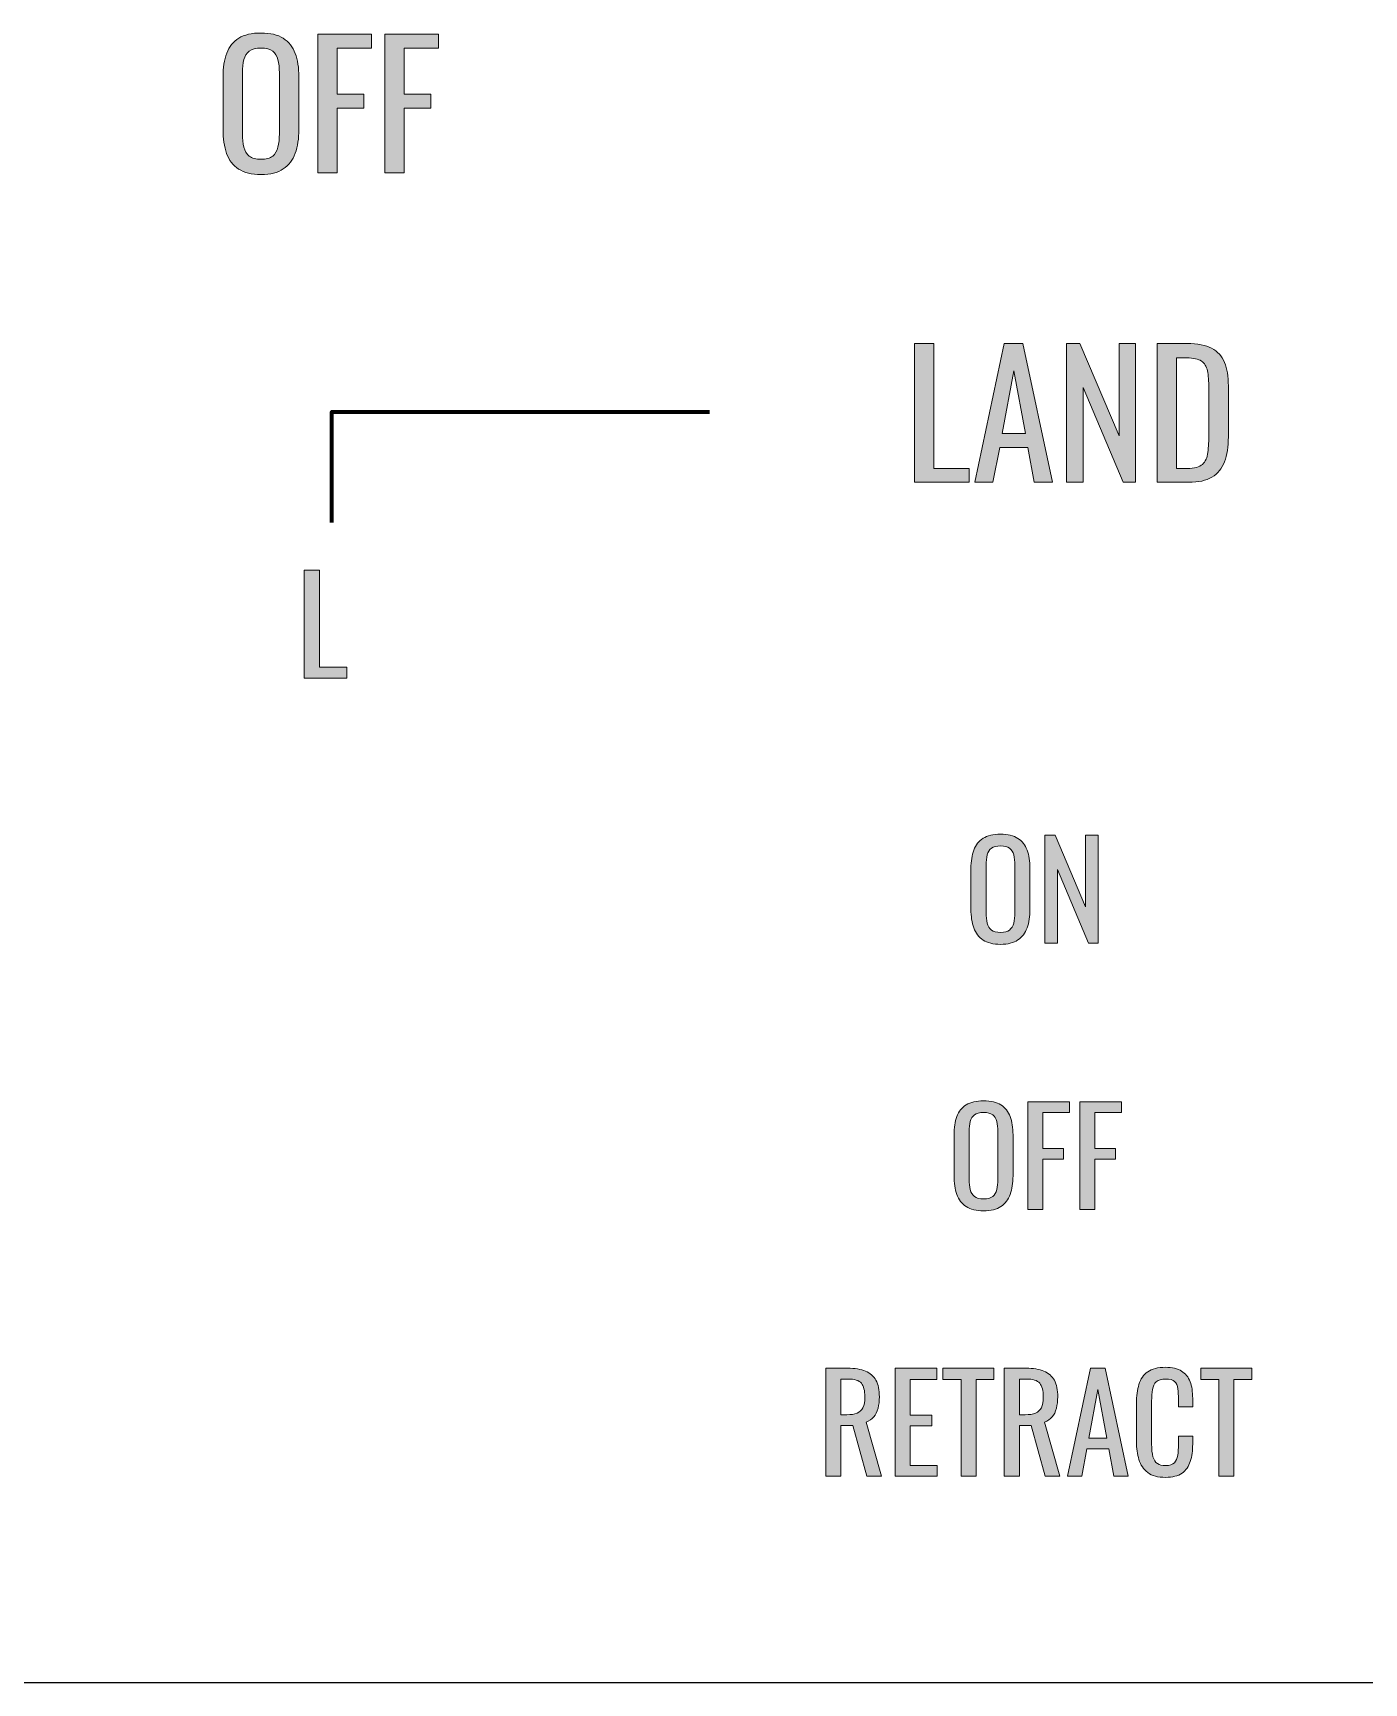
# Model space of a CAD drawing. Header units: inches. Extents: x 0 to 612, y 267 to 525.
# Drawn here: x 90.8 to 160.7, y 267 to 353.7 of the extents above; entities that cross this region are included whole.
import ezdxf

# ---------------------------------------------------------------- set-up
doc = ezdxf.new("R2010")
doc.units = ezdxf.units.IN
doc.header["$MEASUREMENT"] = 0
for name, color, linetype in [('LINES', 7, 'Continuous'), ('Luzes_Furos v34_0', 7, 'Continuous'), ('TEXT', 7, 'Continuous')]:
    doc.layers.add(name, color=color, linetype=linetype)

# ---------------------------------------------------------------- blocks, each defined once
blk = doc.blocks.new('block 30')
at = {"layer": 'Luzes_Furos v34_0', "color": 7, "lineweight": 25}
blk.add_lwpolyline([(611.847, 266.978), (0.118, 266.978)], dxfattribs=at)
blk = doc.blocks.new('block 113')
at = {"layer": 'TEXT'}
h = blk.add_hatch(color=7, dxfattribs=at)
h.dxf.hatch_style = 2
edge = h.paths.add_edge_path()
edge.add_spline(control_points=[(102.738, 346.217), (102.246, 346.217), (101.853, 346.312), (101.559, 346.505), (101.265, 346.696), (101.055, 346.971), (100.929, 347.328), (100.803, 347.685), (100.74, 348.104), (100.74, 348.584), (100.74, 348.584), (100.74, 351.347), (100.74, 351.347), (100.74, 351.826), (100.805, 352.239), (100.934, 352.584), (101.062, 352.929), (101.272, 353.193), (101.563, 353.376), (101.854, 353.559), (102.246, 353.65), (102.738, 353.65), (103.23, 353.65), (103.62, 353.558), (103.908, 353.372), (104.196, 353.186), (104.404, 352.922), (104.534, 352.58), (104.663, 352.237), (104.727, 351.826), (104.727, 351.347), (104.727, 351.347), (104.727, 348.574), (104.727, 348.574), (104.727, 348.101), (104.663, 347.687), (104.534, 347.333), (104.404, 346.979), (104.196, 346.704), (103.908, 346.509), (103.62, 346.314), (103.23, 346.217), (102.738, 346.217)], knot_values=[0, 0, 0, 0, 1, 1, 1, 2, 2, 2, 3, 3, 3, 4, 4, 4, 5, 5, 5, 6, 6, 6, 7, 7, 7, 8, 8, 8, 9, 9, 9, 10, 10, 10, 11, 11, 11, 12, 12, 12, 13, 13, 13, 14, 14, 14, 14], degree=3, periodic=0)
edge = h.paths.add_edge_path()
edge.add_spline(control_points=[(102.738, 347.018), (103.008, 347.018), (103.212, 347.073), (103.35, 347.185), (103.488, 347.295), (103.581, 347.451), (103.629, 347.652), (103.677, 347.854), (103.701, 348.089), (103.701, 348.358), (103.701, 348.358), (103.701, 351.554), (103.701, 351.554), (103.701, 351.823), (103.677, 352.056), (103.629, 352.251), (103.581, 352.446), (103.488, 352.596), (103.35, 352.701), (103.212, 352.806), (103.008, 352.858), (102.738, 352.858), (102.468, 352.858), (102.263, 352.806), (102.122, 352.701), (101.98, 352.596), (101.886, 352.446), (101.838, 352.251), (101.79, 352.056), (101.766, 351.823), (101.766, 351.554), (101.766, 351.554), (101.766, 348.358), (101.766, 348.358), (101.766, 348.089), (101.79, 347.854), (101.838, 347.652), (101.886, 347.451), (101.98, 347.295), (102.122, 347.185), (102.263, 347.073), (102.468, 347.018), (102.738, 347.018)], knot_values=[0, 0, 0, 0, 1, 1, 1, 2, 2, 2, 3, 3, 3, 4, 4, 4, 5, 5, 5, 6, 6, 6, 7, 7, 7, 8, 8, 8, 9, 9, 9, 10, 10, 10, 11, 11, 11, 12, 12, 12, 13, 13, 13, 14, 14, 14, 14], degree=3, periodic=0)
h = blk.add_hatch(color=7, dxfattribs=at)
h.dxf.hatch_style = 2
h.paths.add_polyline_path([(105.726, 346.298), (105.726, 353.588), (108.543, 353.588), (108.543, 352.858), (106.743, 352.858), (106.743, 350.429), (108.138, 350.429), (108.138, 349.709), (106.743, 349.709), (106.743, 346.298)])
h = blk.add_hatch(color=7, dxfattribs=at)
h.dxf.hatch_style = 2
h.paths.add_polyline_path([(109.245, 346.298), (109.245, 353.588), (112.062, 353.588), (112.062, 352.858), (110.262, 352.858), (110.262, 350.429), (111.657, 350.429), (111.657, 349.709), (110.262, 349.709), (110.262, 346.298)])
at = {"layer": 'TEXT', "lineweight": 0}
for points in [[(105.726, 346.298), (105.726, 353.588), (108.543, 353.588), (108.543, 352.858), (106.743, 352.858), (106.743, 350.429), (108.138, 350.429), (108.138, 349.709), (106.743, 349.709), (106.743, 346.298), (105.726, 346.298)], [(109.245, 346.298), (109.245, 353.588), (112.062, 353.588), (112.062, 352.858), (110.262, 352.858), (110.262, 350.429), (111.657, 350.429), (111.657, 349.709), (110.262, 349.709), (110.262, 346.298), (109.245, 346.298)]]:
    blk.add_lwpolyline(points, dxfattribs=at)
for points in [[(102.738, 346.217), (102.246, 346.217), (101.853, 346.312), (101.559, 346.505), (101.265, 346.696), (101.055, 346.971), (100.929, 347.328), (100.803, 347.685), (100.74, 348.104), (100.74, 348.584), (100.74, 348.584), (100.74, 351.347), (100.74, 351.347), (100.74, 351.826), (100.805, 352.239), (100.934, 352.584), (101.062, 352.929), (101.272, 353.193), (101.563, 353.376), (101.854, 353.559), (102.246, 353.65), (102.738, 353.65), (103.23, 353.65), (103.62, 353.558), (103.908, 353.372), (104.196, 353.186), (104.404, 352.922), (104.534, 352.58), (104.663, 352.237), (104.727, 351.826), (104.727, 351.347), (104.727, 351.347), (104.727, 348.574), (104.727, 348.574), (104.727, 348.101), (104.663, 347.687), (104.534, 347.333), (104.404, 346.979), (104.196, 346.704), (103.908, 346.509), (103.62, 346.314), (103.23, 346.217), (102.738, 346.217)], [(102.738, 347.018), (103.008, 347.018), (103.212, 347.073), (103.35, 347.185), (103.488, 347.295), (103.581, 347.451), (103.629, 347.652), (103.677, 347.854), (103.701, 348.089), (103.701, 348.358), (103.701, 348.358), (103.701, 351.554), (103.701, 351.554), (103.701, 351.823), (103.677, 352.056), (103.629, 352.251), (103.581, 352.446), (103.488, 352.596), (103.35, 352.701), (103.212, 352.806), (103.008, 352.858), (102.738, 352.858), (102.468, 352.858), (102.263, 352.806), (102.122, 352.701), (101.98, 352.596), (101.886, 352.446), (101.838, 352.251), (101.79, 352.056), (101.766, 351.823), (101.766, 351.554), (101.766, 351.554), (101.766, 348.358), (101.766, 348.358), (101.766, 348.089), (101.79, 347.854), (101.838, 347.652), (101.886, 347.451), (101.98, 347.295), (102.122, 347.185), (102.263, 347.073), (102.468, 347.018), (102.738, 347.018)]]:
    blk.add_open_spline(points, degree=3, knots=[0, 0, 0, 0, 1, 1, 1, 2, 2, 2, 3, 3, 3, 4, 4, 4, 5, 5, 5, 6, 6, 6, 7, 7, 7, 8, 8, 8, 9, 9, 9, 10, 10, 10, 11, 11, 11, 12, 12, 12, 13, 13, 13, 14, 14, 14, 14], dxfattribs=at)
blk = doc.blocks.new('block 114')
at = {"layer": 'TEXT'}
h = blk.add_hatch(color=7, dxfattribs=at)
h.dxf.hatch_style = 2
h.paths.add_polyline_path([(137.066, 330.048), (137.066, 337.338), (138.083, 337.338), (138.083, 330.776), (139.946, 330.776), (139.946, 330.048)])
h = blk.add_hatch(color=7, dxfattribs=at)
h.dxf.hatch_style = 2
h.paths.add_polyline_path([(140.243, 330.048), (141.792, 337.338), (142.772, 337.338), (144.329, 330.048), (143.366, 330.048), (143.033, 331.884), (141.548, 331.884), (141.197, 330.048)])
h.paths.add_polyline_path([(141.683, 332.612), (142.898, 332.612), (142.286, 335.897)])
h = blk.add_hatch(color=7, dxfattribs=at)
h.dxf.hatch_style = 2
h.paths.add_polyline_path([(145.067, 330.048), (145.067, 337.338), (145.76, 337.338), (147.83, 332.496), (147.83, 337.338), (148.676, 337.338), (148.676, 330.048), (148.028, 330.048), (145.931, 335.024), (145.931, 330.048)])
h = blk.add_hatch(color=7, dxfattribs=at)
h.dxf.hatch_style = 2
edge = h.paths.add_edge_path()
edge.add_spline(control_points=[(149.819, 330.048), (149.819, 330.048), (149.819, 337.338), (149.819, 337.338), (149.819, 337.338), (151.403, 337.338), (151.403, 337.338), (151.943, 337.338), (152.371, 337.255), (152.686, 337.09), (153, 336.925), (153.226, 336.678), (153.36, 336.348), (153.496, 336.018), (153.563, 335.606), (153.563, 335.114), (153.563, 335.114), (153.563, 332.433), (153.563, 332.433), (153.563, 331.917), (153.496, 331.481), (153.36, 331.128), (153.226, 330.773), (153.006, 330.505), (152.704, 330.322), (152.4, 330.139), (151.994, 330.048), (151.484, 330.048), (151.484, 330.048), (149.819, 330.048), (149.819, 330.048)], knot_values=[0, 0, 0, 0, 1, 1, 1, 2, 2, 2, 3, 3, 3, 4, 4, 4, 5, 5, 5, 6, 6, 6, 7, 7, 7, 8, 8, 8, 9, 9, 9, 10, 10, 10, 10], degree=3, periodic=0)
edge = h.paths.add_edge_path()
edge.add_spline(control_points=[(150.836, 330.776), (150.836, 330.776), (151.412, 330.776), (151.412, 330.776), (151.784, 330.776), (152.048, 330.849), (152.204, 330.992), (152.36, 331.137), (152.455, 331.347), (152.487, 331.623), (152.521, 331.898), (152.537, 332.231), (152.537, 332.622), (152.537, 332.622), (152.537, 334.988), (152.537, 334.988), (152.537, 335.366), (152.513, 335.673), (152.465, 335.906), (152.417, 336.141), (152.312, 336.312), (152.15, 336.42), (151.988, 336.527), (151.733, 336.582), (151.385, 336.582), (151.385, 336.582), (150.836, 336.582), (150.836, 336.582), (150.836, 336.582), (150.836, 330.776), (150.836, 330.776)], knot_values=[0, 0, 0, 0, 1, 1, 1, 2, 2, 2, 3, 3, 3, 4, 4, 4, 5, 5, 5, 6, 6, 6, 7, 7, 7, 8, 8, 8, 9, 9, 9, 10, 10, 10, 10], degree=3, periodic=0)
at = {"layer": 'TEXT', "lineweight": 0}
for points in [[(137.066, 330.048), (137.066, 337.338), (138.083, 337.338), (138.083, 330.776), (139.946, 330.776), (139.946, 330.048), (137.066, 330.048)], [(140.243, 330.048), (141.792, 337.338), (142.772, 337.338), (144.329, 330.048), (143.366, 330.048), (143.033, 331.884), (141.548, 331.884), (141.197, 330.048), (140.243, 330.048)], [(145.067, 330.048), (145.067, 337.338), (145.76, 337.338), (147.83, 332.496), (147.83, 337.338), (148.676, 337.338), (148.676, 330.048), (148.028, 330.048), (145.931, 335.024), (145.931, 330.048), (145.067, 330.048)], [(141.683, 332.612), (142.898, 332.612), (142.286, 335.897), (141.683, 332.612)]]:
    blk.add_lwpolyline(points, dxfattribs=at)
for points in [[(149.819, 330.048), (149.819, 330.048), (149.819, 337.338), (149.819, 337.338), (149.819, 337.338), (151.403, 337.338), (151.403, 337.338), (151.943, 337.338), (152.371, 337.255), (152.686, 337.09), (153, 336.925), (153.226, 336.678), (153.36, 336.348), (153.496, 336.018), (153.563, 335.606), (153.563, 335.114), (153.563, 335.114), (153.563, 332.433), (153.563, 332.433), (153.563, 331.917), (153.496, 331.481), (153.36, 331.128), (153.226, 330.773), (153.006, 330.505), (152.704, 330.322), (152.4, 330.139), (151.994, 330.048), (151.484, 330.048), (151.484, 330.048), (149.819, 330.048), (149.819, 330.048)], [(150.836, 330.776), (150.836, 330.776), (151.412, 330.776), (151.412, 330.776), (151.784, 330.776), (152.048, 330.849), (152.204, 330.992), (152.36, 331.137), (152.455, 331.347), (152.487, 331.623), (152.521, 331.898), (152.537, 332.231), (152.537, 332.622), (152.537, 332.622), (152.537, 334.988), (152.537, 334.988), (152.537, 335.366), (152.513, 335.673), (152.465, 335.906), (152.417, 336.141), (152.312, 336.312), (152.15, 336.42), (151.988, 336.527), (151.733, 336.582), (151.385, 336.582), (151.385, 336.582), (150.836, 336.582), (150.836, 336.582), (150.836, 336.582), (150.836, 330.776), (150.836, 330.776)]]:
    blk.add_open_spline(points, degree=3, knots=[0, 0, 0, 0, 1, 1, 1, 2, 2, 2, 3, 3, 3, 4, 4, 4, 5, 5, 5, 6, 6, 6, 7, 7, 7, 8, 8, 8, 9, 9, 9, 10, 10, 10, 10], dxfattribs=at)
blk = doc.blocks.new('block 115')
at = {"layer": 'TEXT'}
h = blk.add_hatch(color=7, dxfattribs=at)
h.dxf.hatch_style = 2
h.paths.add_polyline_path([(105.012, 321.207), (105.012, 326.877), (105.803, 326.877), (105.803, 321.773), (107.252, 321.773), (107.252, 321.207)])
at = {"layer": 'TEXT', "lineweight": 0}
blk.add_lwpolyline([(105.012, 321.207), (105.012, 326.877), (105.803, 326.877), (105.803, 321.773), (107.252, 321.773), (107.252, 321.207), (105.012, 321.207)], dxfattribs=at)
blk = doc.blocks.new('block 119')
at = {"layer": 'TEXT'}
h = blk.add_hatch(color=7, dxfattribs=at)
h.dxf.hatch_style = 2
edge = h.paths.add_edge_path()
edge.add_spline(control_points=[(141.593, 305.779), (141.21, 305.779), (140.904, 305.854), (140.676, 306.004), (140.447, 306.152), (140.284, 306.366), (140.186, 306.644), (140.087, 306.922), (140.039, 307.247), (140.039, 307.62), (140.039, 307.62), (140.039, 309.77), (140.039, 309.77), (140.039, 310.143), (140.089, 310.464), (140.189, 310.732), (140.29, 311), (140.453, 311.206), (140.679, 311.348), (140.905, 311.49), (141.21, 311.562), (141.593, 311.562), (141.975, 311.562), (142.279, 311.489), (142.502, 311.345), (142.727, 311.2), (142.889, 310.994), (142.989, 310.729), (143.089, 310.463), (143.14, 310.143), (143.14, 309.77), (143.14, 309.77), (143.14, 307.613), (143.14, 307.613), (143.14, 307.245), (143.089, 306.923), (142.989, 306.647), (142.889, 306.372), (142.727, 306.158), (142.502, 306.007), (142.279, 305.855), (141.975, 305.779), (141.593, 305.779)], knot_values=[0, 0, 0, 0, 1, 1, 1, 2, 2, 2, 3, 3, 3, 4, 4, 4, 5, 5, 5, 6, 6, 6, 7, 7, 7, 8, 8, 8, 9, 9, 9, 10, 10, 10, 11, 11, 11, 12, 12, 12, 13, 13, 13, 14, 14, 14, 14], degree=3, periodic=0)
edge = h.paths.add_edge_path()
edge.add_spline(control_points=[(141.593, 306.402), (141.803, 306.402), (141.961, 306.445), (142.069, 306.532), (142.176, 306.618), (142.248, 306.739), (142.286, 306.896), (142.323, 307.053), (142.342, 307.235), (142.342, 307.445), (142.342, 307.445), (142.342, 309.931), (142.342, 309.931), (142.342, 310.141), (142.323, 310.321), (142.286, 310.473), (142.248, 310.625), (142.176, 310.741), (142.069, 310.823), (141.961, 310.904), (141.803, 310.945), (141.593, 310.945), (141.383, 310.945), (141.223, 310.904), (141.113, 310.823), (141.003, 310.741), (140.93, 310.625), (140.893, 310.473), (140.855, 310.321), (140.836, 310.141), (140.836, 309.931), (140.836, 309.931), (140.836, 307.445), (140.836, 307.445), (140.836, 307.235), (140.855, 307.053), (140.893, 306.896), (140.93, 306.739), (141.003, 306.618), (141.113, 306.532), (141.223, 306.445), (141.383, 306.402), (141.593, 306.402)], knot_values=[0, 0, 0, 0, 1, 1, 1, 2, 2, 2, 3, 3, 3, 4, 4, 4, 5, 5, 5, 6, 6, 6, 7, 7, 7, 8, 8, 8, 9, 9, 9, 10, 10, 10, 11, 11, 11, 12, 12, 12, 13, 13, 13, 14, 14, 14, 14], degree=3, periodic=0)
h = blk.add_hatch(color=7, dxfattribs=at)
h.dxf.hatch_style = 2
h.paths.add_polyline_path([(143.917, 305.843), (143.917, 311.513), (144.456, 311.513), (146.065, 307.746), (146.065, 311.513), (146.724, 311.513), (146.724, 305.843), (146.22, 305.843), (144.588, 309.714), (144.588, 305.843)])
h = blk.add_hatch(color=7, dxfattribs=at)
h.dxf.hatch_style = 2
edge = h.paths.add_edge_path()
edge.add_spline(control_points=[(140.704, 291.779), (140.321, 291.779), (140.015, 291.854), (139.787, 292.004), (139.558, 292.152), (139.395, 292.366), (139.296, 292.644), (139.198, 292.922), (139.149, 293.247), (139.149, 293.62), (139.149, 293.62), (139.149, 295.77), (139.149, 295.77), (139.149, 296.143), (139.2, 296.464), (139.3, 296.732), (139.4, 297), (139.563, 297.206), (139.79, 297.348), (140.016, 297.49), (140.321, 297.562), (140.704, 297.562), (141.086, 297.562), (141.39, 297.489), (141.613, 297.345), (141.837, 297.2), (142, 296.994), (142.1, 296.729), (142.2, 296.463), (142.25, 296.143), (142.25, 295.77), (142.25, 295.77), (142.25, 293.613), (142.25, 293.613), (142.25, 293.245), (142.2, 292.923), (142.1, 292.647), (142, 292.372), (141.837, 292.158), (141.613, 292.007), (141.39, 291.855), (141.086, 291.779), (140.704, 291.779)], knot_values=[0, 0, 0, 0, 1, 1, 1, 2, 2, 2, 3, 3, 3, 4, 4, 4, 5, 5, 5, 6, 6, 6, 7, 7, 7, 8, 8, 8, 9, 9, 9, 10, 10, 10, 11, 11, 11, 12, 12, 12, 13, 13, 13, 14, 14, 14, 14], degree=3, periodic=0)
edge = h.paths.add_edge_path()
edge.add_spline(control_points=[(140.704, 292.402), (140.914, 292.402), (141.072, 292.445), (141.18, 292.532), (141.287, 292.618), (141.359, 292.739), (141.396, 292.896), (141.434, 293.053), (141.453, 293.235), (141.453, 293.445), (141.453, 293.445), (141.453, 295.931), (141.453, 295.931), (141.453, 296.141), (141.434, 296.321), (141.396, 296.473), (141.359, 296.625), (141.287, 296.741), (141.18, 296.823), (141.072, 296.904), (140.914, 296.945), (140.704, 296.945), (140.494, 296.945), (140.333, 296.904), (140.224, 296.823), (140.114, 296.741), (140.041, 296.625), (140.003, 296.473), (139.966, 296.321), (139.947, 296.141), (139.947, 295.931), (139.947, 295.931), (139.947, 293.445), (139.947, 293.445), (139.947, 293.235), (139.966, 293.053), (140.003, 292.896), (140.041, 292.739), (140.114, 292.618), (140.224, 292.532), (140.333, 292.445), (140.494, 292.402), (140.704, 292.402)], knot_values=[0, 0, 0, 0, 1, 1, 1, 2, 2, 2, 3, 3, 3, 4, 4, 4, 5, 5, 5, 6, 6, 6, 7, 7, 7, 8, 8, 8, 9, 9, 9, 10, 10, 10, 11, 11, 11, 12, 12, 12, 13, 13, 13, 14, 14, 14, 14], degree=3, periodic=0)
h = blk.add_hatch(color=7, dxfattribs=at)
h.dxf.hatch_style = 2
h.paths.add_polyline_path([(143.027, 291.843), (143.027, 297.513), (145.218, 297.513), (145.218, 296.945), (143.818, 296.945), (143.818, 295.056), (144.903, 295.056), (144.903, 294.495), (143.818, 294.495), (143.818, 291.843)])
h = blk.add_hatch(color=7, dxfattribs=at)
h.dxf.hatch_style = 2
h.paths.add_polyline_path([(145.764, 291.843), (145.764, 297.513), (147.955, 297.513), (147.955, 296.945), (146.555, 296.945), (146.555, 295.056), (147.64, 295.056), (147.64, 294.495), (146.555, 294.495), (146.555, 291.843)])
h = blk.add_hatch(color=7, dxfattribs=at)
h.dxf.hatch_style = 2
edge = h.paths.add_edge_path()
edge.add_spline(control_points=[(132.419, 277.843), (132.419, 277.843), (132.419, 283.513), (132.419, 283.513), (132.419, 283.513), (133.56, 283.513), (133.56, 283.513), (133.938, 283.513), (134.25, 283.462), (134.498, 283.362), (134.745, 283.262), (134.929, 283.101), (135.047, 282.879), (135.167, 282.657), (135.226, 282.367), (135.226, 282.008), (135.226, 281.788), (135.203, 281.589), (135.156, 281.409), (135.109, 281.229), (135.035, 281.077), (134.932, 280.954), (134.829, 280.83), (134.694, 280.74), (134.526, 280.685), (134.526, 280.685), (135.331, 277.843), (135.331, 277.843), (135.331, 277.843), (134.568, 277.843), (134.568, 277.843), (134.568, 277.843), (133.826, 280.503), (133.826, 280.503), (133.826, 280.503), (133.21, 280.503), (133.21, 280.503), (133.21, 280.503), (133.21, 277.843), (133.21, 277.843), (133.21, 277.843), (132.419, 277.843), (132.419, 277.843)], knot_values=[0, 0, 0, 0, 1, 1, 1, 2, 2, 2, 3, 3, 3, 4, 4, 4, 5, 5, 5, 6, 6, 6, 7, 7, 7, 8, 8, 8, 9, 9, 9, 10, 10, 10, 11, 11, 11, 12, 12, 12, 13, 13, 13, 14, 14, 14, 14], degree=3, periodic=0)
edge = h.paths.add_edge_path()
edge.add_spline(control_points=[(133.21, 281.069), (133.21, 281.069), (133.511, 281.069), (133.511, 281.069), (133.735, 281.069), (133.917, 281.098), (134.057, 281.153), (134.197, 281.21), (134.3, 281.305), (134.365, 281.44), (134.43, 281.576), (134.463, 281.765), (134.463, 282.008), (134.463, 282.339), (134.402, 282.578), (134.281, 282.725), (134.16, 282.872), (133.919, 282.945), (133.56, 282.945), (133.56, 282.945), (133.21, 282.945), (133.21, 282.945), (133.21, 282.945), (133.21, 281.069), (133.21, 281.069)], knot_values=[0, 0, 0, 0, 1, 1, 1, 2, 2, 2, 3, 3, 3, 4, 4, 4, 5, 5, 5, 6, 6, 6, 7, 7, 7, 8, 8, 8, 8], degree=3, periodic=0)
h = blk.add_hatch(color=7, dxfattribs=at)
h.dxf.hatch_style = 2
h.paths.add_polyline_path([(136.052, 277.843), (136.052, 283.513), (138.25, 283.513), (138.25, 282.925), (136.843, 282.925), (136.843, 281.049), (137.984, 281.049), (137.984, 280.488), (136.843, 280.488), (136.843, 278.409), (138.264, 278.409), (138.264, 277.843)])
h = blk.add_hatch(color=7, dxfattribs=at)
h.dxf.hatch_style = 2
h.paths.add_polyline_path([(139.524, 277.843), (139.524, 282.925), (138.565, 282.925), (138.565, 283.513), (141.246, 283.513), (141.246, 282.925), (140.315, 282.925), (140.315, 277.843)])
h = blk.add_hatch(color=7, dxfattribs=at)
h.dxf.hatch_style = 2
edge = h.paths.add_edge_path()
edge.add_spline(control_points=[(141.792, 277.843), (141.792, 277.843), (141.792, 283.513), (141.792, 283.513), (141.792, 283.513), (142.933, 283.513), (142.933, 283.513), (143.311, 283.513), (143.624, 283.462), (143.871, 283.362), (144.118, 283.262), (144.302, 283.101), (144.42, 282.879), (144.54, 282.657), (144.599, 282.367), (144.599, 282.008), (144.599, 281.788), (144.576, 281.589), (144.529, 281.409), (144.482, 281.229), (144.408, 281.077), (144.305, 280.954), (144.202, 280.83), (144.067, 280.74), (143.899, 280.685), (143.899, 280.685), (144.704, 277.843), (144.704, 277.843), (144.704, 277.843), (143.941, 277.843), (143.941, 277.843), (143.941, 277.843), (143.199, 280.503), (143.199, 280.503), (143.199, 280.503), (142.583, 280.503), (142.583, 280.503), (142.583, 280.503), (142.583, 277.843), (142.583, 277.843), (142.583, 277.843), (141.792, 277.843), (141.792, 277.843)], knot_values=[0, 0, 0, 0, 1, 1, 1, 2, 2, 2, 3, 3, 3, 4, 4, 4, 5, 5, 5, 6, 6, 6, 7, 7, 7, 8, 8, 8, 9, 9, 9, 10, 10, 10, 11, 11, 11, 12, 12, 12, 13, 13, 13, 14, 14, 14, 14], degree=3, periodic=0)
edge = h.paths.add_edge_path()
edge.add_spline(control_points=[(142.583, 281.069), (142.583, 281.069), (142.884, 281.069), (142.884, 281.069), (143.108, 281.069), (143.29, 281.098), (143.43, 281.153), (143.57, 281.21), (143.673, 281.305), (143.738, 281.44), (143.803, 281.576), (143.836, 281.765), (143.836, 282.008), (143.836, 282.339), (143.775, 282.578), (143.654, 282.725), (143.533, 282.872), (143.292, 282.945), (142.933, 282.945), (142.933, 282.945), (142.583, 282.945), (142.583, 282.945), (142.583, 282.945), (142.583, 281.069), (142.583, 281.069)], knot_values=[0, 0, 0, 0, 1, 1, 1, 2, 2, 2, 3, 3, 3, 4, 4, 4, 5, 5, 5, 6, 6, 6, 7, 7, 7, 8, 8, 8, 8], degree=3, periodic=0)
h = blk.add_hatch(color=7, dxfattribs=at)
h.dxf.hatch_style = 2
h.paths.add_polyline_path([(145.117, 277.843), (146.321, 283.513), (147.084, 283.513), (148.295, 277.843), (147.546, 277.843), (147.287, 279.271), (146.132, 279.271), (145.859, 277.843)])
h.paths.add_polyline_path([(146.237, 279.838), (147.182, 279.838), (146.706, 282.393)])
h = blk.add_hatch(color=7, dxfattribs=at)
h.dxf.hatch_style = 2
edge = h.paths.add_edge_path()
edge.add_spline(control_points=[(150.262, 277.779), (149.86, 277.779), (149.549, 277.863), (149.328, 278.031), (149.105, 278.199), (148.952, 278.426), (148.865, 278.711), (148.779, 278.995), (148.736, 279.312), (148.736, 279.662), (148.736, 279.662), (148.736, 281.664), (148.736, 281.664), (148.736, 282.047), (148.779, 282.381), (148.865, 282.666), (148.952, 282.95), (149.105, 283.171), (149.328, 283.327), (149.549, 283.483), (149.86, 283.562), (150.262, 283.562), (150.617, 283.562), (150.897, 283.496), (151.105, 283.365), (151.313, 283.234), (151.462, 283.048), (151.553, 282.806), (151.645, 282.562), (151.69, 282.271), (151.69, 281.931), (151.69, 281.931), (151.69, 281.482), (151.69, 281.482), (151.69, 281.482), (150.941, 281.482), (150.941, 281.482), (150.941, 281.482), (150.941, 281.882), (150.941, 281.882), (150.941, 282.092), (150.93, 282.277), (150.909, 282.438), (150.888, 282.599), (150.831, 282.724), (150.738, 282.812), (150.645, 282.901), (150.488, 282.945), (150.269, 282.945), (150.045, 282.945), (149.881, 282.897), (149.779, 282.802), (149.676, 282.706), (149.61, 282.571), (149.58, 282.396), (149.549, 282.221), (149.534, 282.017), (149.534, 281.783), (149.534, 281.783), (149.534, 279.536), (149.534, 279.536), (149.534, 279.252), (149.557, 279.026), (149.604, 278.861), (149.65, 278.695), (149.728, 278.577), (149.835, 278.508), (149.942, 278.438), (150.087, 278.402), (150.269, 278.402), (150.483, 278.402), (150.638, 278.45), (150.731, 278.546), (150.824, 278.642), (150.882, 278.773), (150.906, 278.941), (150.929, 279.109), (150.941, 279.306), (150.941, 279.529), (150.941, 279.529), (150.941, 279.949), (150.941, 279.949), (150.941, 279.949), (151.69, 279.949), (151.69, 279.949), (151.69, 279.949), (151.69, 279.529), (151.69, 279.529), (151.69, 279.185), (151.648, 278.88), (151.564, 278.616), (151.48, 278.353), (151.335, 278.147), (151.13, 278), (150.924, 277.854), (150.635, 277.779), (150.262, 277.779)], knot_values=[0, 0, 0, 0, 1, 1, 1, 2, 2, 2, 3, 3, 3, 4, 4, 4, 5, 5, 5, 6, 6, 6, 7, 7, 7, 8, 8, 8, 9, 9, 9, 10, 10, 10, 11, 11, 11, 12, 12, 12, 13, 13, 13, 14, 14, 14, 15, 15, 15, 16, 16, 16, 17, 17, 17, 18, 18, 18, 19, 19, 19, 20, 20, 20, 21, 21, 21, 22, 22, 22, 23, 23, 23, 24, 24, 24, 25, 25, 25, 26, 26, 26, 27, 27, 27, 28, 28, 28, 29, 29, 29, 30, 30, 30, 31, 31, 31, 32, 32, 32, 32], degree=3, periodic=0)
h = blk.add_hatch(color=7, dxfattribs=at)
h.dxf.hatch_style = 2
h.paths.add_polyline_path([(153.069, 277.843), (153.069, 282.925), (152.11, 282.925), (152.11, 283.513), (154.791, 283.513), (154.791, 282.925), (153.86, 282.925), (153.86, 277.843)])
at = {"layer": 'TEXT', "lineweight": 0}
for points in [[(143.917, 305.843), (143.917, 311.513), (144.456, 311.513), (146.065, 307.746), (146.065, 311.513), (146.724, 311.513), (146.724, 305.843), (146.22, 305.843), (144.588, 309.714), (144.588, 305.843), (143.917, 305.843)], [(143.027, 291.843), (143.027, 297.513), (145.218, 297.513), (145.218, 296.945), (143.818, 296.945), (143.818, 295.056), (144.903, 295.056), (144.903, 294.495), (143.818, 294.495), (143.818, 291.843), (143.027, 291.843)], [(145.764, 291.843), (145.764, 297.513), (147.955, 297.513), (147.955, 296.945), (146.555, 296.945), (146.555, 295.056), (147.64, 295.056), (147.64, 294.495), (146.555, 294.495), (146.555, 291.843), (145.764, 291.843)], [(136.052, 277.843), (136.052, 283.513), (138.25, 283.513), (138.25, 282.925), (136.843, 282.925), (136.843, 281.049), (137.984, 281.049), (137.984, 280.488), (136.843, 280.488), (136.843, 278.409), (138.264, 278.409), (138.264, 277.843), (136.052, 277.843)], [(139.524, 277.843), (139.524, 282.925), (138.565, 282.925), (138.565, 283.513), (141.246, 283.513), (141.246, 282.925), (140.315, 282.925), (140.315, 277.843), (139.524, 277.843)], [(145.117, 277.843), (146.321, 283.513), (147.084, 283.513), (148.295, 277.843), (147.546, 277.843), (147.287, 279.271), (146.132, 279.271), (145.859, 277.843), (145.117, 277.843)], [(153.069, 277.843), (153.069, 282.925), (152.11, 282.925), (152.11, 283.513), (154.791, 283.513), (154.791, 282.925), (153.86, 282.925), (153.86, 277.843), (153.069, 277.843)], [(146.237, 279.838), (147.182, 279.838), (146.706, 282.393), (146.237, 279.838)]]:
    blk.add_lwpolyline(points, dxfattribs=at)
for points, knots in [([(141.593, 305.779), (141.21, 305.779), (140.904, 305.854), (140.676, 306.004), (140.447, 306.152), (140.284, 306.366), (140.186, 306.644), (140.087, 306.922), (140.039, 307.247), (140.039, 307.62), (140.039, 307.62), (140.039, 309.77), (140.039, 309.77), (140.039, 310.143), (140.089, 310.464), (140.189, 310.732), (140.29, 311), (140.453, 311.206), (140.679, 311.348), (140.905, 311.49), (141.21, 311.562), (141.593, 311.562), (141.975, 311.562), (142.279, 311.489), (142.502, 311.345), (142.727, 311.2), (142.889, 310.994), (142.989, 310.729), (143.089, 310.463), (143.14, 310.143), (143.14, 309.77), (143.14, 309.77), (143.14, 307.613), (143.14, 307.613), (143.14, 307.245), (143.089, 306.923), (142.989, 306.647), (142.889, 306.372), (142.727, 306.158), (142.502, 306.007), (142.279, 305.855), (141.975, 305.779), (141.593, 305.779)], [0, 0, 0, 0, 1, 1, 1, 2, 2, 2, 3, 3, 3, 4, 4, 4, 5, 5, 5, 6, 6, 6, 7, 7, 7, 8, 8, 8, 9, 9, 9, 10, 10, 10, 11, 11, 11, 12, 12, 12, 13, 13, 13, 14, 14, 14, 14]), ([(141.593, 306.402), (141.803, 306.402), (141.961, 306.445), (142.069, 306.532), (142.176, 306.618), (142.248, 306.739), (142.286, 306.896), (142.323, 307.053), (142.342, 307.235), (142.342, 307.445), (142.342, 307.445), (142.342, 309.931), (142.342, 309.931), (142.342, 310.141), (142.323, 310.321), (142.286, 310.473), (142.248, 310.625), (142.176, 310.741), (142.069, 310.823), (141.961, 310.904), (141.803, 310.945), (141.593, 310.945), (141.383, 310.945), (141.223, 310.904), (141.113, 310.823), (141.003, 310.741), (140.93, 310.625), (140.893, 310.473), (140.855, 310.321), (140.836, 310.141), (140.836, 309.931), (140.836, 309.931), (140.836, 307.445), (140.836, 307.445), (140.836, 307.235), (140.855, 307.053), (140.893, 306.896), (140.93, 306.739), (141.003, 306.618), (141.113, 306.532), (141.223, 306.445), (141.383, 306.402), (141.593, 306.402)], [0, 0, 0, 0, 1, 1, 1, 2, 2, 2, 3, 3, 3, 4, 4, 4, 5, 5, 5, 6, 6, 6, 7, 7, 7, 8, 8, 8, 9, 9, 9, 10, 10, 10, 11, 11, 11, 12, 12, 12, 13, 13, 13, 14, 14, 14, 14]), ([(140.704, 291.779), (140.321, 291.779), (140.015, 291.854), (139.787, 292.004), (139.558, 292.152), (139.395, 292.366), (139.296, 292.644), (139.198, 292.922), (139.149, 293.247), (139.149, 293.62), (139.149, 293.62), (139.149, 295.77), (139.149, 295.77), (139.149, 296.143), (139.2, 296.464), (139.3, 296.732), (139.4, 297), (139.563, 297.206), (139.79, 297.348), (140.016, 297.49), (140.321, 297.562), (140.704, 297.562), (141.086, 297.562), (141.39, 297.489), (141.613, 297.345), (141.837, 297.2), (142, 296.994), (142.1, 296.729), (142.2, 296.463), (142.25, 296.143), (142.25, 295.77), (142.25, 295.77), (142.25, 293.613), (142.25, 293.613), (142.25, 293.245), (142.2, 292.923), (142.1, 292.647), (142, 292.372), (141.837, 292.158), (141.613, 292.007), (141.39, 291.855), (141.086, 291.779), (140.704, 291.779)], [0, 0, 0, 0, 1, 1, 1, 2, 2, 2, 3, 3, 3, 4, 4, 4, 5, 5, 5, 6, 6, 6, 7, 7, 7, 8, 8, 8, 9, 9, 9, 10, 10, 10, 11, 11, 11, 12, 12, 12, 13, 13, 13, 14, 14, 14, 14]), ([(140.704, 292.402), (140.914, 292.402), (141.072, 292.445), (141.18, 292.532), (141.287, 292.618), (141.359, 292.739), (141.396, 292.896), (141.434, 293.053), (141.453, 293.235), (141.453, 293.445), (141.453, 293.445), (141.453, 295.931), (141.453, 295.931), (141.453, 296.141), (141.434, 296.321), (141.396, 296.473), (141.359, 296.625), (141.287, 296.741), (141.18, 296.823), (141.072, 296.904), (140.914, 296.945), (140.704, 296.945), (140.494, 296.945), (140.333, 296.904), (140.224, 296.823), (140.114, 296.741), (140.041, 296.625), (140.003, 296.473), (139.966, 296.321), (139.947, 296.141), (139.947, 295.931), (139.947, 295.931), (139.947, 293.445), (139.947, 293.445), (139.947, 293.235), (139.966, 293.053), (140.003, 292.896), (140.041, 292.739), (140.114, 292.618), (140.224, 292.532), (140.333, 292.445), (140.494, 292.402), (140.704, 292.402)], [0, 0, 0, 0, 1, 1, 1, 2, 2, 2, 3, 3, 3, 4, 4, 4, 5, 5, 5, 6, 6, 6, 7, 7, 7, 8, 8, 8, 9, 9, 9, 10, 10, 10, 11, 11, 11, 12, 12, 12, 13, 13, 13, 14, 14, 14, 14]), ([(132.419, 277.843), (132.419, 277.843), (132.419, 283.513), (132.419, 283.513), (132.419, 283.513), (133.56, 283.513), (133.56, 283.513), (133.938, 283.513), (134.25, 283.462), (134.498, 283.362), (134.745, 283.262), (134.929, 283.101), (135.047, 282.879), (135.167, 282.657), (135.226, 282.367), (135.226, 282.008), (135.226, 281.788), (135.203, 281.589), (135.156, 281.409), (135.109, 281.229), (135.035, 281.077), (134.932, 280.954), (134.829, 280.83), (134.694, 280.74), (134.526, 280.685), (134.526, 280.685), (135.331, 277.843), (135.331, 277.843), (135.331, 277.843), (134.568, 277.843), (134.568, 277.843), (134.568, 277.843), (133.826, 280.503), (133.826, 280.503), (133.826, 280.503), (133.21, 280.503), (133.21, 280.503), (133.21, 280.503), (133.21, 277.843), (133.21, 277.843), (133.21, 277.843), (132.419, 277.843), (132.419, 277.843)], [0, 0, 0, 0, 1, 1, 1, 2, 2, 2, 3, 3, 3, 4, 4, 4, 5, 5, 5, 6, 6, 6, 7, 7, 7, 8, 8, 8, 9, 9, 9, 10, 10, 10, 11, 11, 11, 12, 12, 12, 13, 13, 13, 14, 14, 14, 14]), ([(141.792, 277.843), (141.792, 277.843), (141.792, 283.513), (141.792, 283.513), (141.792, 283.513), (142.933, 283.513), (142.933, 283.513), (143.311, 283.513), (143.624, 283.462), (143.871, 283.362), (144.118, 283.262), (144.302, 283.101), (144.42, 282.879), (144.54, 282.657), (144.599, 282.367), (144.599, 282.008), (144.599, 281.788), (144.576, 281.589), (144.529, 281.409), (144.482, 281.229), (144.408, 281.077), (144.305, 280.954), (144.202, 280.83), (144.067, 280.74), (143.899, 280.685), (143.899, 280.685), (144.704, 277.843), (144.704, 277.843), (144.704, 277.843), (143.941, 277.843), (143.941, 277.843), (143.941, 277.843), (143.199, 280.503), (143.199, 280.503), (143.199, 280.503), (142.583, 280.503), (142.583, 280.503), (142.583, 280.503), (142.583, 277.843), (142.583, 277.843), (142.583, 277.843), (141.792, 277.843), (141.792, 277.843)], [0, 0, 0, 0, 1, 1, 1, 2, 2, 2, 3, 3, 3, 4, 4, 4, 5, 5, 5, 6, 6, 6, 7, 7, 7, 8, 8, 8, 9, 9, 9, 10, 10, 10, 11, 11, 11, 12, 12, 12, 13, 13, 13, 14, 14, 14, 14]), ([(150.262, 277.779), (149.86, 277.779), (149.549, 277.863), (149.328, 278.031), (149.105, 278.199), (148.952, 278.426), (148.865, 278.711), (148.779, 278.995), (148.736, 279.312), (148.736, 279.662), (148.736, 279.662), (148.736, 281.664), (148.736, 281.664), (148.736, 282.047), (148.779, 282.381), (148.865, 282.666), (148.952, 282.95), (149.105, 283.171), (149.328, 283.327), (149.549, 283.483), (149.86, 283.562), (150.262, 283.562), (150.617, 283.562), (150.897, 283.496), (151.105, 283.365), (151.313, 283.234), (151.462, 283.048), (151.553, 282.806), (151.645, 282.562), (151.69, 282.271), (151.69, 281.931), (151.69, 281.931), (151.69, 281.482), (151.69, 281.482), (151.69, 281.482), (150.941, 281.482), (150.941, 281.482), (150.941, 281.482), (150.941, 281.882), (150.941, 281.882), (150.941, 282.092), (150.93, 282.277), (150.909, 282.438), (150.888, 282.599), (150.831, 282.724), (150.738, 282.812), (150.645, 282.901), (150.488, 282.945), (150.269, 282.945), (150.045, 282.945), (149.881, 282.897), (149.779, 282.802), (149.676, 282.706), (149.61, 282.571), (149.58, 282.396), (149.549, 282.221), (149.534, 282.017), (149.534, 281.783), (149.534, 281.783), (149.534, 279.536), (149.534, 279.536), (149.534, 279.252), (149.557, 279.026), (149.604, 278.861), (149.65, 278.695), (149.728, 278.577), (149.835, 278.508), (149.942, 278.438), (150.087, 278.402), (150.269, 278.402), (150.483, 278.402), (150.638, 278.45), (150.731, 278.546), (150.824, 278.642), (150.882, 278.773), (150.906, 278.941), (150.929, 279.109), (150.941, 279.306), (150.941, 279.529), (150.941, 279.529), (150.941, 279.949), (150.941, 279.949), (150.941, 279.949), (151.69, 279.949), (151.69, 279.949), (151.69, 279.949), (151.69, 279.529), (151.69, 279.529), (151.69, 279.185), (151.648, 278.88), (151.564, 278.616), (151.48, 278.353), (151.335, 278.147), (151.13, 278), (150.924, 277.854), (150.635, 277.779), (150.262, 277.779)], [0, 0, 0, 0, 1, 1, 1, 2, 2, 2, 3, 3, 3, 4, 4, 4, 5, 5, 5, 6, 6, 6, 7, 7, 7, 8, 8, 8, 9, 9, 9, 10, 10, 10, 11, 11, 11, 12, 12, 12, 13, 13, 13, 14, 14, 14, 15, 15, 15, 16, 16, 16, 17, 17, 17, 18, 18, 18, 19, 19, 19, 20, 20, 20, 21, 21, 21, 22, 22, 22, 23, 23, 23, 24, 24, 24, 25, 25, 25, 26, 26, 26, 27, 27, 27, 28, 28, 28, 29, 29, 29, 30, 30, 30, 31, 31, 31, 32, 32, 32, 32]), ([(133.21, 281.069), (133.21, 281.069), (133.511, 281.069), (133.511, 281.069), (133.735, 281.069), (133.917, 281.098), (134.057, 281.153), (134.197, 281.21), (134.3, 281.305), (134.365, 281.44), (134.43, 281.576), (134.463, 281.765), (134.463, 282.008), (134.463, 282.339), (134.402, 282.578), (134.281, 282.725), (134.16, 282.872), (133.919, 282.945), (133.56, 282.945), (133.56, 282.945), (133.21, 282.945), (133.21, 282.945), (133.21, 282.945), (133.21, 281.069), (133.21, 281.069)], [0, 0, 0, 0, 1, 1, 1, 2, 2, 2, 3, 3, 3, 4, 4, 4, 5, 5, 5, 6, 6, 6, 7, 7, 7, 8, 8, 8, 8]), ([(142.583, 281.069), (142.583, 281.069), (142.884, 281.069), (142.884, 281.069), (143.108, 281.069), (143.29, 281.098), (143.43, 281.153), (143.57, 281.21), (143.673, 281.305), (143.738, 281.44), (143.803, 281.576), (143.836, 281.765), (143.836, 282.008), (143.836, 282.339), (143.775, 282.578), (143.654, 282.725), (143.533, 282.872), (143.292, 282.945), (142.933, 282.945), (142.933, 282.945), (142.583, 282.945), (142.583, 282.945), (142.583, 282.945), (142.583, 281.069), (142.583, 281.069)], [0, 0, 0, 0, 1, 1, 1, 2, 2, 2, 3, 3, 3, 4, 4, 4, 5, 5, 5, 6, 6, 6, 7, 7, 7, 8, 8, 8, 8])]:
    blk.add_open_spline(points, degree=3, knots=knots, dxfattribs=at)

msp = doc.modelspace()

# ---------------------------------------------------------------- linework, layer by layer
at = {"layer": 'LINES', "color": 7, "lineweight": 140}
msp.add_lwpolyline([(106.464, 327.932), (106.464, 333.75), (126.299, 333.75)], dxfattribs=at)

# ---------------------------------------------------------------- block references
at = {"layer": 'Luzes_Furos v34_0'}
msp.add_blockref('block 30', (0, 0), dxfattribs=at)
at = {"layer": 'TEXT'}
for name, p in [('block 113', (0, 0)), ('block 114', (0, 0)), ('block 115', (0, -1.439)), ('block 119', (0, 0))]:
    msp.add_blockref(name, p, dxfattribs=at)

doc.saveas('drawing.dxf')
